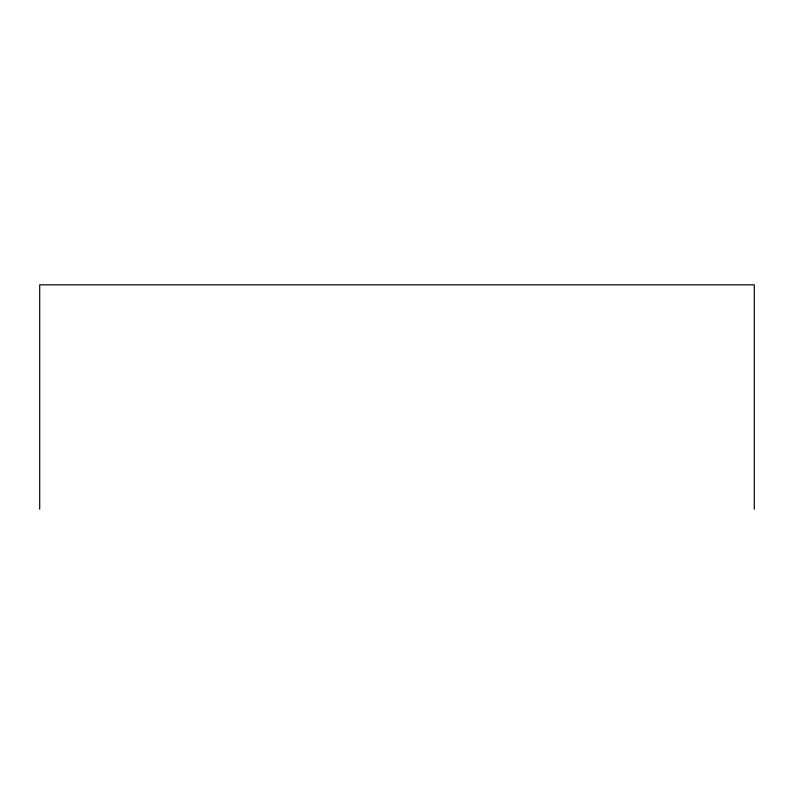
<?xml version="1.0" encoding="UTF-8"?>
<svg xmlns="http://www.w3.org/2000/svg" width="794" height="794" viewBox="0 0 794 794"><rect width="100%" height="100%" fill="white"/><g stroke="black" fill="none" stroke-linecap="round" stroke-linejoin="round"><path stroke-width="1.19" d="M754.3 509.182L754.3 284.818L39.7 284.818L39.7 509.182"/></g></svg>
